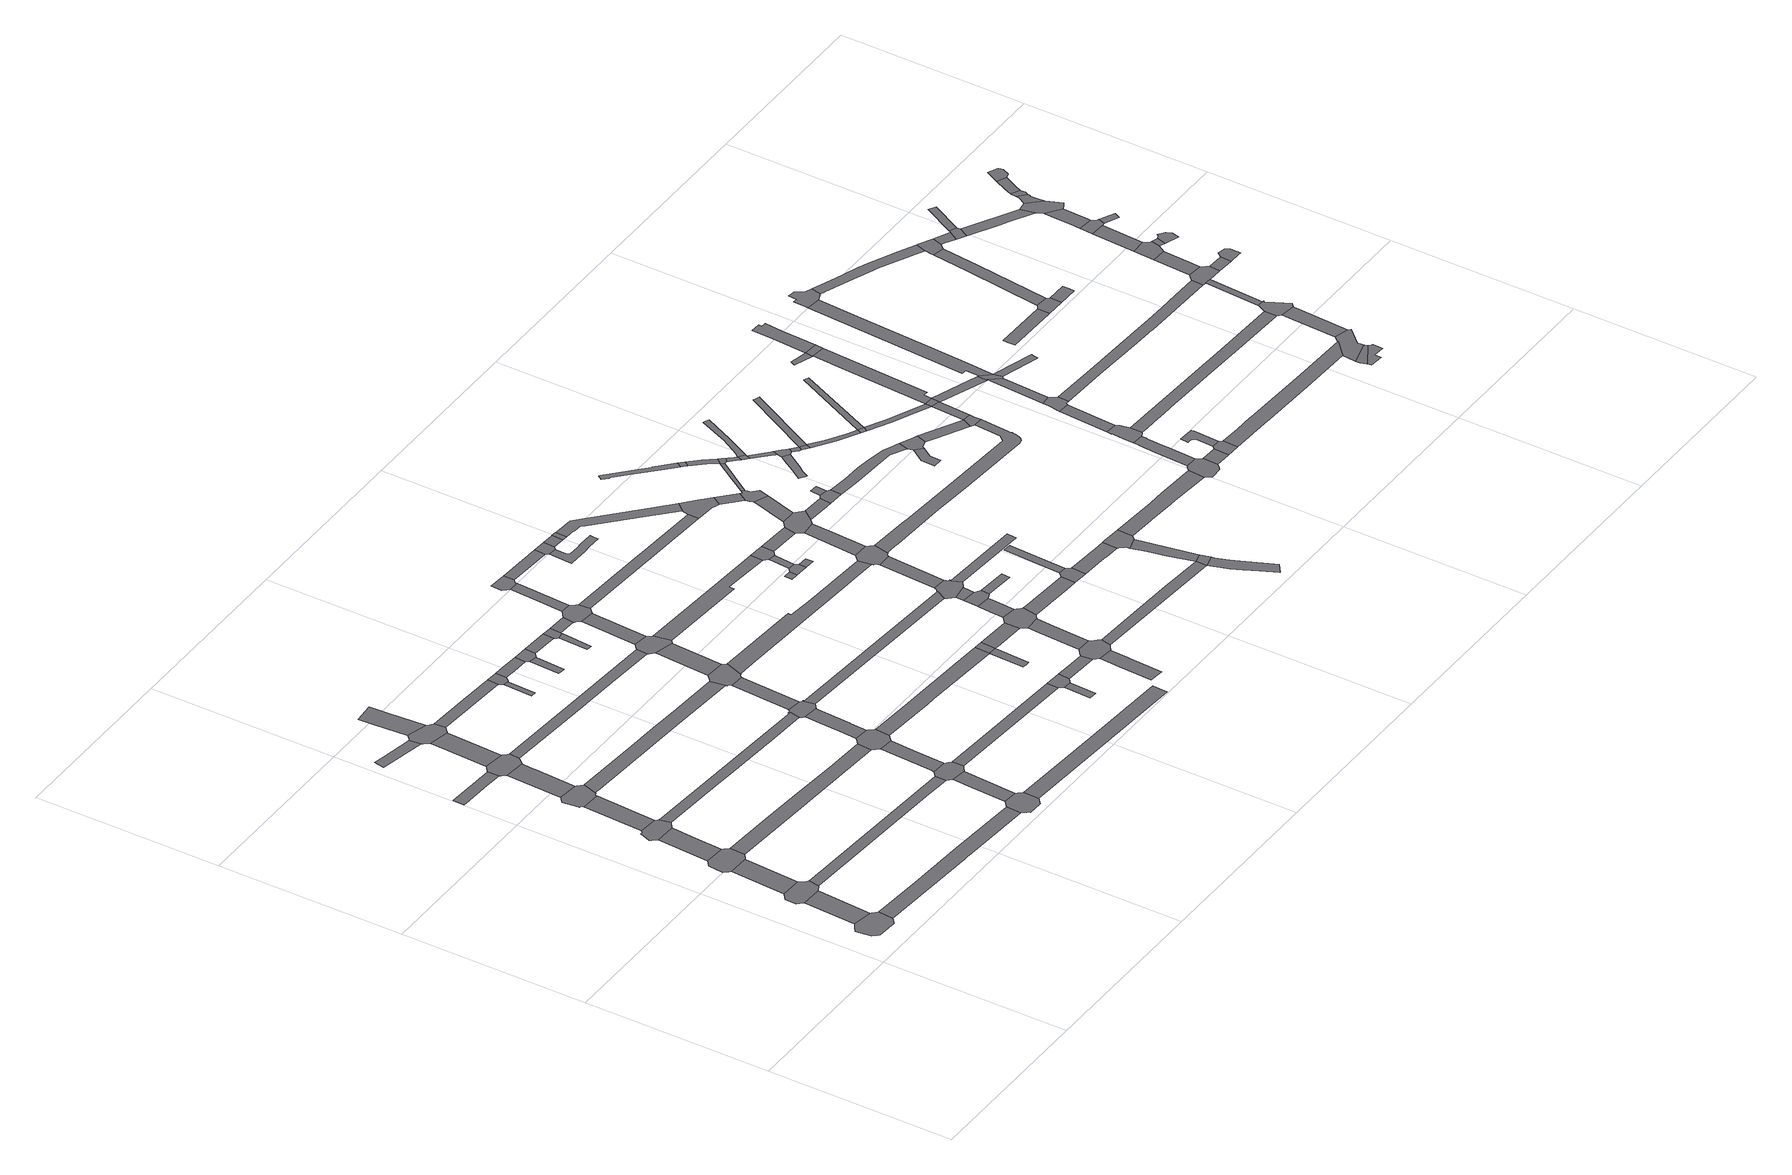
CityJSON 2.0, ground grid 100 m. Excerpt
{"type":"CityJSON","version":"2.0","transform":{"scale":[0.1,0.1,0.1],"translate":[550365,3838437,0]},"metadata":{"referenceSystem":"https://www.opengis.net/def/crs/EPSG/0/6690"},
"CityObjects":{
"road1":{"type":"Road","geometry":[{"type":"MultiSurface","lod":"1","boundaries":[[[0,1,2,3,4,5,6,7,8,9,10,11,12,13,14,15]]]}]},
"road2":{"type":"Road","attributes":{"RoadStructureAttribute.sectionType":"1"},"geometry":[{"type":"MultiSurface","lod":"1","boundaries":[[[16,17,18,0,15,19,20]]]}]},
"road3":{"type":"Road","geometry":[{"type":"MultiSurface","lod":"1","boundaries":[[[21,22,23,24,25,16,20,26,27,28,29,30,31,32]]]}]},
"road4":{"type":"Road","attributes":{"RoadStructureAttribute.sectionType":"1"},"geometry":[{"type":"MultiSurface","lod":"1","boundaries":[[[33,21,32,34]]]}]},
"road5":{"type":"Road","geometry":[{"type":"MultiSurface","lod":"1","boundaries":[[[35,36,37,38,39,40,41,42,33,34,43,44,45,46,47,48,49]]]}]},
"road6":{"type":"Road","attributes":{"RoadStructureAttribute.sectionType":"1"},"geometry":[{"type":"MultiSurface","lod":"1","boundaries":[[[50,35,49,51,52]]]}]},
"road7":{"type":"Road","geometry":[{"type":"MultiSurface","lod":"1","boundaries":[[[53,54,55,56,57,58,59,60,61,62,50,52,63,64,65,66,67,68,69,70,71,72]]]}]},
"road8":{"type":"Road","attributes":{"RoadStructureAttribute.sectionType":"7"},"geometry":[{"type":"MultiSurface","lod":"1","boundaries":[[[73,74,53,72,75]]]}]},
"road9":{"type":"Road","attributes":{"RoadStructureAttribute.sectionType":"1"},"geometry":[{"type":"MultiSurface","lod":"1","boundaries":[[[76,77,78,79,80,81]]]}]},
"road10":{"type":"Road","attributes":{"RoadStructureAttribute.sectionType":"1"},"geometry":[{"type":"MultiSurface","lod":"1","boundaries":[[[82,83,12,11,84,85,86,87,88]]]}]},
"road11":{"type":"Road","geometry":[{"type":"MultiSurface","lod":"1","boundaries":[[[89,90,91,92,93,94,95,96,97,73,75,98,99,100,101,102,103,104,105]]]}]},
"road12":{"type":"Road","attributes":{"RoadStructureAttribute.sectionType":"1"},"geometry":[{"type":"MultiSurface","lod":"1","boundaries":[[[106,89,105,107,108,109]]]}]},
"road13":{"type":"Road","attributes":{"RoadStructureAttribute.sectionType":"1"},"geometry":[{"type":"MultiSurface","lod":"1","boundaries":[[[110,111,112,113,114]]]}]},
"road14":{"type":"Road","attributes":{"RoadStructureAttribute.sectionType":"1"},"geometry":[{"type":"MultiSurface","lod":"1","boundaries":[[[28,27,115,116,117,118]]]}]},
"road15":{"type":"Road","geometry":[{"type":"MultiSurface","lod":"1","boundaries":[[[119,120,121,81,80,122,123,106,109,124,125,126,127,128,129,130]]]}]},
"road16":{"type":"Road","attributes":{"RoadStructureAttribute.sectionType":"1"},"geometry":[{"type":"MultiSurface","lod":"1","boundaries":[[[131,132,119,130,133]]]}]},
"road17":{"type":"Road","attributes":{"RoadStructureAttribute.sectionType":"1"},"geometry":[{"type":"MultiSurface","lod":"1","boundaries":[[[134,135,136,137,46,45,138,139,140,141]]]}]},
"road18":{"type":"Road","geometry":[{"type":"MultiSurface","lod":"1","boundaries":[[[142,143,144,114,113,145,146,131,133,147,148,149,150,151,152,153]]]}]},
"road19":{"type":"Road","attributes":{"RoadStructureAttribute.sectionType":"1"},"geometry":[{"type":"MultiSurface","lod":"1","boundaries":[[[154,155,156,157,142,153]]]}]},
"road20":{"type":"Road","attributes":{"RoadStructureAttribute.sectionType":"1"},"geometry":[{"type":"MultiSurface","lod":"1","boundaries":[[[66,65,158,159,160,161,162,163]]]}]},
"road21":{"type":"Road","geometry":[{"type":"MultiSurface","lod":"1","boundaries":[[[164,165,88,87,166,167,168,169,170,171,172,173,174,175]]]}]},
"road22":{"type":"Road","attributes":{"RoadStructureAttribute.sectionType":"1"},"geometry":[{"type":"MultiSurface","lod":"1","boundaries":[[[176,177,178,179,180,103,102,181,182,183,184,185]]]}]},
"road23":{"type":"Road","attributes":{"RoadStructureAttribute.sectionType":"1"},"geometry":[{"type":"MultiSurface","lod":"1","boundaries":[[[186,150,149,187,188]]]}]},
"road24":{"type":"Road","attributes":{"RoadStructureAttribute.sectionType":"1"},"geometry":[{"type":"MultiSurface","lod":"1","boundaries":[[[189,190,164,175,191]]]}]},
"road25":{"type":"Road","geometry":[{"type":"MultiSurface","lod":"1","boundaries":[[[192,193,118,117,194,189,191,195,196,197,198,199]]]}]},
"road26":{"type":"Road","attributes":{"RoadStructureAttribute.sectionType":"1"},"geometry":[{"type":"MultiSurface","lod":"1","boundaries":[[[200,127,126,201,202,203,204,205,206]]]}]},
"road27":{"type":"Road","attributes":{"RoadStructureAttribute.sectionType":"1"},"geometry":[{"type":"MultiSurface","lod":"1","boundaries":[[[207,208,209,192,199,210,211,212]]]}]},
"road28":{"type":"Road","geometry":[{"type":"MultiSurface","lod":"1","boundaries":[[[213,214,215,216]]]}]},
"road29":{"type":"Road","geometry":[{"type":"MultiSurface","lod":"1","boundaries":[[[188,187,213,216,217,218,219]]]}]},
"road30":{"type":"Road","geometry":[{"type":"MultiSurface","lod":"1","boundaries":[[[220,221,222,141,140,223,207,212,224,225,226,227,228]]]}]},
"road31":{"type":"Road","attributes":{"RoadStructureAttribute.sectionType":"1"},"geometry":[{"type":"MultiSurface","lod":"1","boundaries":[[[229,230,231,232,233,220,228,234,235,236,237,238]]]}]},
"road32":{"type":"Road","attributes":{"RoadStructureAttribute.sectionType":"1"},"geometry":[{"type":"MultiSurface","lod":"1","boundaries":[[[239,219,218,240,241,242]]]}]},
"road33":{"type":"Road","geometry":[{"type":"MultiSurface","lod":"1","boundaries":[[[243,244,245,246,247,248,249,163,162,250,229,238,251,252,253,254,255,256,257,258]]]}]},
"road34":{"type":"Road","geometry":[{"type":"MultiSurface","lod":"1","boundaries":[[[259,260,261,262,263,264]]]}]},
"road35":{"type":"Road","geometry":[{"type":"MultiSurface","lod":"1","boundaries":[[[242,241,259,264,265,266]]]}]},
"road36":{"type":"Road","attributes":{"RoadStructureAttribute.sectionType":"7"},"geometry":[{"type":"MultiSurface","lod":"1","boundaries":[[[267,268,269,243,258,270,271,272,273]]]}]},
"road37":{"type":"Road","attributes":{"RoadStructureAttribute.sectionType":"1"},"geometry":[{"type":"MultiSurface","lod":"1","boundaries":[[[274,275,276,173,172,277,278,279]]]}]},
"road38":{"type":"Road","attributes":{"RoadStructureAttribute.sectionType":"1"},"geometry":[{"type":"MultiSurface","lod":"1","boundaries":[[[280,197,196,281,282]]]}]},
"road39":{"type":"Road","geometry":[{"type":"MultiSurface","lod":"1","boundaries":[[[283,284,285,185,184,286,287,288,289,290,267,273,291,292,293,294,295,296,297,298]]]}]},
"road40":{"type":"Road","attributes":{"RoadStructureAttribute.sectionType":"1"},"geometry":[{"type":"MultiSurface","lod":"1","boundaries":[[[266,265,299,300]]]}]},
"road41":{"type":"Road","geometry":[{"type":"MultiSurface","lod":"1","boundaries":[[[301,302,303,304,305]]]}]},
"road42":{"type":"Road","attributes":{"RoadStructureAttribute.sectionType":"1"},"geometry":[{"type":"MultiSurface","lod":"1","boundaries":[[[306,307,308,283,298,309]]]}]},
"road43":{"type":"Road","geometry":[{"type":"MultiSurface","lod":"1","boundaries":[[[310,300,299,311,312,305,304,313,314]]]}]},
"road44":{"type":"Road","attributes":{"RoadStructureAttribute.sectionType":"1"},"geometry":[{"type":"MultiSurface","lod":"1","boundaries":[[[315,316,226,225,317,318,319,320,321]]]}]},
"road45":{"type":"Road","geometry":[{"type":"MultiSurface","lod":"1","boundaries":[[[322,323,206,205,324,306,309,325,326,327,328]]]}]},
"road46":{"type":"Road","attributes":{"RoadStructureAttribute.sectionType":"1"},"geometry":[{"type":"MultiSurface","lod":"1","boundaries":[[[314,313,329,330]]]}]},
"road47":{"type":"Road","attributes":{"RoadStructureAttribute.sectionType":"1"},"geometry":[{"type":"MultiSurface","lod":"1","boundaries":[[[331,322,328,332]]]}]},
"road48":{"type":"Road","geometry":[{"type":"MultiSurface","lod":"1","boundaries":[[[333,334,335,330,329,336,337,331,332,338,339,340,341,342,343]]]}]},
"road49":{"type":"Road","geometry":[{"type":"MultiSurface","lod":"1","boundaries":[[[344,345,346,347]]]}]},
"road50":{"type":"Road","attributes":{"RoadStructureAttribute.sectionType":"1"},"geometry":[{"type":"MultiSurface","lod":"1","boundaries":[[[348,349,350,333,343,351,352]]]}]},
"road51":{"type":"Road","geometry":[{"type":"MultiSurface","lod":"1","boundaries":[[[282,281,344,347,353,354]]]}]},
"road52":{"type":"Road","attributes":{"RoadStructureAttribute.sectionType":"1"},"geometry":[{"type":"MultiSurface","lod":"1","boundaries":[[[253,252,355,356]]]}]},
"road53":{"type":"Road","geometry":[{"type":"MultiSurface","lod":"1","boundaries":[[[357,358,359,360,348,352,361,362,363]]]}]},
"road54":{"type":"Road","geometry":[{"type":"MultiSurface","lod":"1","boundaries":[[[320,364,365,366,367]]]}]},
"road55":{"type":"Road","attributes":{"RoadStructureAttribute.sectionType":"1"},"geometry":[{"type":"MultiSurface","lod":"1","boundaries":[[[368,354,353,369,370]]]}]},
"road56":{"type":"Road","geometry":[{"type":"MultiSurface","lod":"1","boundaries":[[[321,320,367,371]]]}]},
"road57":{"type":"Road","attributes":{"RoadStructureAttribute.sectionType":"1"},"geometry":[{"type":"MultiSurface","lod":"1","boundaries":[[[372,373,374,297,296,375,376,377,378,379,380]]]}]},
"road58":{"type":"Road","attributes":{"RoadStructureAttribute.sectionType":"1"},"geometry":[{"type":"MultiSurface","lod":"1","boundaries":[[[381,326,325,382,383,384,385,386]]]}]},
"road59":{"type":"Road","attributes":{"RoadStructureAttribute.sectionType":"1"},"geometry":[{"type":"MultiSurface","lod":"1","boundaries":[[[387,388,389,390,391,392,393]]]}]},
"road60":{"type":"Road","attributes":{"RoadStructureAttribute.sectionType":"1"},"geometry":[{"type":"MultiSurface","lod":"1","boundaries":[[[363,362,394,395]]]}]},
"road61":{"type":"Road","attributes":{"RoadStructureAttribute.sectionType":"1"},"geometry":[{"type":"MultiSurface","lod":"1","boundaries":[[[371,367,396,397,398,399]]]}]},
"road62":{"type":"Road","geometry":[{"type":"MultiSurface","lod":"1","boundaries":[[[400,401,402,370,369,403,404,405,387,393,406,407,408,409,410,411]]]}]},
"road63":{"type":"Road","attributes":{"RoadStructureAttribute.sectionType":"1"},"geometry":[{"type":"MultiSurface","lod":"1","boundaries":[[[412,413,414,415,416,417,418,400,411]]]}]},
"road64":{"type":"Road","geometry":[{"type":"MultiSurface","lod":"1","boundaries":[[[395,394,419,420,421,422]]]}]},
"road65":{"type":"Road","attributes":{"RoadStructureAttribute.sectionType":"1"},"geometry":[{"type":"MultiSurface","lod":"1","boundaries":[[[423,424,341,340,425,426,427]]]}]},
"road66":{"type":"Road","attributes":{"RoadStructureAttribute.sectionType":"1"},"geometry":[{"type":"MultiSurface","lod":"1","boundaries":[[[419,428,429,430,431,432,433,434,435,436,437,438,439,420]]]}]},
"road67":{"type":"Road","geometry":[{"type":"MultiSurface","lod":"1","boundaries":[[[440,441,399,398,442,417,416,443,444,445,446,447,448]]]}]},
"road68":{"type":"Road","attributes":{"RoadStructureAttribute.sectionType":"1"},"geometry":[{"type":"MultiSurface","lod":"1","boundaries":[[[449,422,421,450,451]]]}]},
"road69":{"type":"Road","geometry":[{"type":"MultiSurface","lod":"1","boundaries":[[[452,453,454,455]]]}]},
"road70":{"type":"Road","attributes":{"RoadStructureAttribute.sectionType":"1"},"geometry":[{"type":"MultiSurface","lod":"1","boundaries":[[[456,457,458,459,440,448,460,461,462,463]]]}]},
"road71":{"type":"Road","geometry":[{"type":"MultiSurface","lod":"1","boundaries":[[[464,451,450,465,466]]]}]},
"road72":{"type":"Road","geometry":[{"type":"MultiSurface","lod":"1","boundaries":[[[467,455,454,468,469,470]]]}]},
"road73":{"type":"Road","geometry":[{"type":"MultiSurface","lod":"1","boundaries":[[[471,456,463,472,473,474]]]}]},
"road74":{"type":"Road","attributes":{"RoadStructureAttribute.sectionType":"1"},"geometry":[{"type":"MultiSurface","lod":"1","boundaries":[[[475,476,471,474]]]}]},
"road75":{"type":"Road","geometry":[{"type":"MultiSurface","lod":"1","boundaries":[[[477,467,470,478]]]}]},
"road76":{"type":"Road","geometry":[{"type":"MultiSurface","lod":"1","boundaries":[[[479,480,481,482,483,484,485,356,355,486,476,475,487,488,489,490,491,492,493,494,495]]]}]},
"road77":{"type":"Road","geometry":[{"type":"MultiSurface","lod":"1","boundaries":[[[496,497,469,468]]]}]},
"road78":{"type":"Road","geometry":[{"type":"MultiSurface","lod":"1","boundaries":[[[386,385,477,478,498,499]]]}]},
"road79":{"type":"Road","attributes":{"RoadStructureAttribute.sectionType":"1"},"geometry":[{"type":"MultiSurface","lod":"1","boundaries":[[[500,501,445,444,502,503,504,505]]]}]},
"road80":{"type":"Road","attributes":{"RoadStructureAttribute.sectionType":"7"},"geometry":[{"type":"MultiSurface","lod":"1","boundaries":[[[506,507,508,479,495]]]}]},
"road81":{"type":"Road","geometry":[{"type":"MultiSurface","lod":"1","boundaries":[[[509,510,473,472]]]}]},
"road82":{"type":"Road","attributes":{"RoadStructureAttribute.sectionType":"1"},"geometry":[{"type":"MultiSurface","lod":"1","boundaries":[[[511,512,513,514,466,465,515,516,517,518,519,520,521]]]}]},
"road83":{"type":"Road","attributes":{"RoadStructureAttribute.sectionType":"1"},"geometry":[{"type":"MultiSurface","lod":"1","boundaries":[[[522,523,408,407,524,525]]]}]},
"road84":{"type":"Road","geometry":[{"type":"MultiSurface","lod":"1","boundaries":[[[526,380,379,527,528,529,530,531,532,533,507,506,534,535,536,537,538,539,540]]]}]},
"road85":{"type":"Road","attributes":{"RoadStructureAttribute.sectionType":"1"},"geometry":[{"type":"MultiSurface","lod":"1","boundaries":[[[499,498,541,542]]]}]},
"road86":{"type":"Road","attributes":{"RoadStructureAttribute.sectionType":"1"},"geometry":[{"type":"MultiSurface","lod":"1","boundaries":[[[543,544,545,526,540]]]}]},
"road87":{"type":"Road","geometry":[{"type":"MultiSurface","lod":"1","boundaries":[[[546,505,504,547,548,549]]]}]},
"road88":{"type":"Road","attributes":{"RoadStructureAttribute.sectionType":"1"},"geometry":[{"type":"MultiSurface","lod":"1","boundaries":[[[550,551,552,488,487]]]}]},
"road89":{"type":"Road","geometry":[{"type":"MultiSurface","lod":"1","boundaries":[[[553,554,542,541,545,544,555,556,557,558]]]}]},
"road90":{"type":"Road","geometry":[{"type":"MultiSurface","lod":"1","boundaries":[[[559,521,520,427,426,560,561,562,563,564]]]}]},
"road91":{"type":"Road","attributes":{"RoadStructureAttribute.sectionType":"1"},"geometry":[{"type":"MultiSurface","lod":"1","boundaries":[[[565,566,546,549]]]}]},
"road92":{"type":"Road","attributes":{"RoadStructureAttribute.sectionType":"1"},"geometry":[{"type":"MultiSurface","lod":"1","boundaries":[[[567,553,558,568]]]}]},
"road93":{"type":"Road","attributes":{"RoadStructureAttribute.sectionType":"1"},"geometry":[{"type":"MultiSurface","lod":"1","boundaries":[[[564,563,569,570]]]}]},
"road94":{"type":"Road","attributes":{"RoadStructureAttribute.sectionType":"1"},"geometry":[{"type":"MultiSurface","lod":"1","boundaries":[[[571,548,547,572,573,574,575,576,577,578]]]}]},
"road95":{"type":"Road","attributes":{"RoadStructureAttribute.sectionType":"1"},"geometry":[{"type":"MultiSurface","lod":"1","boundaries":[[[556,555,579,580,581]]]}]},
"road96":{"type":"Road","geometry":[{"type":"MultiSurface","lod":"1","boundaries":[[[582,583,584,570,569,585,586,567,568,587,588,589,590,591,592]]]}]},
"road97":{"type":"Road","attributes":{"RoadStructureAttribute.sectionType":"1"},"geometry":[{"type":"MultiSurface","lod":"1","boundaries":[[[593,594,595,596,597,598,599,600,601,602,603,604]]]}]},
"road98":{"type":"Road","geometry":[{"type":"MultiSurface","lod":"1","boundaries":[[[605,525,524,606]]]}]},
"road99":{"type":"Road","attributes":{"RoadStructureAttribute.sectionType":"1"},"geometry":[{"type":"MultiSurface","lod":"1","boundaries":[[[607,608,609,610,606,524,611,612,613,614,615,616,617]]]}]},
"road100":{"type":"Road","attributes":{"RoadStructureAttribute.sectionType":"1"},"geometry":[{"type":"MultiSurface","lod":"1","boundaries":[[[618,619,620,621,622,623,525,605]]]}]},
"road101":{"type":"Road","attributes":{"RoadStructureAttribute.sectionType":"1"},"geometry":[{"type":"MultiSurface","lod":"1","boundaries":[[[624,581,580,625,626,627]]]}]},
"road102":{"type":"Road","attributes":{"RoadStructureAttribute.sectionType":"1"},"geometry":[{"type":"MultiSurface","lod":"1","boundaries":[[[628,629,582,592,630]]]}]},
"road103":{"type":"Road","geometry":[{"type":"MultiSurface","lod":"1","boundaries":[[[631,632,633,624,627]]]}]},
"road104":{"type":"Road","geometry":[{"type":"MultiSurface","lod":"1","boundaries":[[[634,578,577,635,636,637,621,620,638,639,640]]]}]},
"road105":{"type":"Road","geometry":[{"type":"MultiSurface","lod":"1","boundaries":[[[604,603,641,642,643]]]}]},
"road106":{"type":"Road","attributes":{"RoadStructureAttribute.sectionType":"1"},"geometry":[{"type":"MultiSurface","lod":"1","boundaries":[[[644,643,642,645,646,647]]]}]},
"road107":{"type":"Road","geometry":[{"type":"MultiSurface","lod":"1","boundaries":[[[648,647,646,649,628,630,650,651,652]]]}]},
"road108":{"type":"Road","attributes":{"RoadStructureAttribute.sectionType":"1"},"geometry":[{"type":"MultiSurface","lod":"1","boundaries":[[[653,654,652,651,655,656,657,658]]]}]},
"road109":{"type":"Road","geometry":[{"type":"MultiSurface","lod":"1","boundaries":[[[659,660,661,662,663,664,665,666,667,668,669,670,671,672,673]]]}]},
"road110":{"type":"Road","geometry":[{"type":"MultiSurface","lod":"1","boundaries":[[[658,657,674,675,676]]]}]},
"road111":{"type":"Road","attributes":{"RoadStructureAttribute.sectionType":"1"},"geometry":[{"type":"MultiSurface","lod":"1","boundaries":[[[677,678,679,680,681,682,539,538,683,684,685,686,687,688,689,690,691,692,693,694,695,696,697,698,699,700,701,702,703,704]]]}]},
"road112":{"type":"Road","attributes":{"RoadStructureAttribute.sectionType":"1"},"geometry":[{"type":"MultiSurface","lod":"1","boundaries":[[[705,706,675,674,707,708,709,710]]]}]},
"road113":{"type":"Road","attributes":{"RoadStructureAttribute.sectionType":"1"},"geometry":[{"type":"MultiSurface","lod":"1","boundaries":[[[711,712,713,714,715,626,625,716,717,718,719]]]}]},
"road114":{"type":"Road","geometry":[{"type":"MultiSurface","lod":"1","boundaries":[[[720,721,710,709,659,673,722,723,724]]]}]},
"road115":{"type":"Road","attributes":{"RoadStructureAttribute.sectionType":"1"},"geometry":[{"type":"MultiSurface","lod":"1","boundaries":[[[725,726,727,728,729,730,731,732,733,734,658,676]]]}]},
"road116":{"type":"Road","attributes":{"RoadStructureAttribute.sectionType":"1"},"geometry":[{"type":"MultiSurface","lod":"1","boundaries":[[[724,723,735,736,737]]]}]},
"road117":{"type":"Road","geometry":[{"type":"MultiSurface","lod":"1","boundaries":[[[737,736,738,739]]]}]},
"road118":{"type":"Road","geometry":[{"type":"MultiSurface","lod":"1","boundaries":[[[740,741,742,640,639,743,744,745,746,747,748,749,750]]]}]},
"road119":{"type":"Road","geometry":[{"type":"MultiSurface","lod":"1","boundaries":[[[751,752,753,754,755,756]]]}]},
"road120":{"type":"Road","attributes":{"RoadStructureAttribute.sectionType":"1"},"geometry":[{"type":"MultiSurface","lod":"1","boundaries":[[[757,758,759,739,738,760,761,762,763]]]}]},
"road121":{"type":"Road","attributes":{"RoadStructureAttribute.sectionType":"1"},"geometry":[{"type":"MultiSurface","lod":"1","boundaries":[[[764,765,766,767,737,739]]]}]},
"road122":{"type":"Road","geometry":[{"type":"MultiSurface","lod":"1","boundaries":[[[768,719,718,751,756,769,770,771]]]}]},
"road123":{"type":"Road","geometry":[{"type":"MultiSurface","lod":"1","boundaries":[[[763,762,772,773]]]}]},
"road124":{"type":"Road","attributes":{"RoadStructureAttribute.sectionType":"1"},"geometry":[{"type":"MultiSurface","lod":"1","boundaries":[[[771,770,774,775,776]]]}]},
"road125":{"type":"Road","attributes":{"RoadStructureAttribute.sectionType":"1"},"geometry":[{"type":"MultiSurface","lod":"1","boundaries":[[[777,773,772,778,779,780,781,782]]]}]},
"road126":{"type":"Road","geometry":[{"type":"MultiSurface","lod":"1","boundaries":[[[783,784,785,786,750,749,787,788,789,790,791,792,793,794,795,796,797]]]}]},
"road127":{"type":"Road","attributes":{"RoadStructureAttribute.sectionType":"1"},"geometry":[{"type":"MultiSurface","lod":"1","boundaries":[[[798,799,800,763,773]]]}]},
"road128":{"type":"Road","geometry":[{"type":"MultiSurface","lod":"1","boundaries":[[[776,775,677,704,801,802]]]}]},
"road129":{"type":"Road","attributes":{"RoadStructureAttribute.sectionType":"1"},"geometry":[{"type":"MultiSurface","lod":"1","boundaries":[[[803,804,805,806,783,797,807,808,809,810,811]]]}]},
"road130":{"type":"Road","attributes":{"RoadStructureAttribute.sectionType":"1"},"geometry":[{"type":"MultiSurface","lod":"1","boundaries":[[[794,793,812,813]]]}]},
"road131":{"type":"Road","attributes":{"RoadStructureAttribute.sectionType":"1"},"geometry":[{"type":"MultiSurface","lod":"1","boundaries":[[[781,776,802,814,815]]]}]},
"road132":{"type":"Road","geometry":[{"type":"MultiSurface","lod":"1","boundaries":[[[782,781,815,816]]]}]},
"road133":{"type":"Road","geometry":[{"type":"MultiSurface","lod":"1","boundaries":[[[817,818,819,820,821,822,823,803,811,824,825,826,827,828,829,830,831,832]]]}]},
"road134":{"type":"Road","geometry":[{"type":"MultiSurface","lod":"1","boundaries":[[[833,813,812,834,835,836,837]]]}]},
"road135":{"type":"Road","geometry":[{"type":"MultiSurface","lod":"1","boundaries":[[[838,839,840,841,842,843,844,845,846,847,848,833,837]]]}]},
"road136":{"type":"Road","attributes":{"RoadStructureAttribute.sectionType":"7"},"geometry":[{"type":"MultiSurface","lod":"1","boundaries":[[[849,817,832,850,851]]]}]},
"road137":{"type":"Road","attributes":{"RoadStructureAttribute.sectionType":"1"},"geometry":[{"type":"MultiSurface","lod":"1","boundaries":[[[852,853,854,782,816,855,856,857]]]}]},
"road138":{"type":"Road","attributes":{"RoadStructureAttribute.sectionType":"7"},"geometry":[{"type":"MultiSurface","lod":"1","boundaries":[[[858,816,815,859,860,861]]]}]},
"road139":{"type":"Road","geometry":[{"type":"MultiSurface","lod":"1","boundaries":[[[862,863,864,865,866,867,868,849,851,869,870,871,872,873]]]}]},
"road140":{"type":"Road","geometry":[{"type":"MultiSurface","lod":"1","boundaries":[[[874,875,876,877,878,879,880]]]}]},
"road141":{"type":"Road","attributes":{"RoadStructureAttribute.sectionType":"1"},"geometry":[{"type":"MultiSurface","lod":"1","boundaries":[[[881,882,864,863,883]]]}]},
"road142":{"type":"Road","geometry":[{"type":"MultiSurface","lod":"1","boundaries":[[[880,879,852,857,884]]]}]},
"road143":{"type":"Road","geometry":[{"type":"MultiSurface","lod":"1","boundaries":[[[861,860,881,883,885,886,887,888]]]}]},
"road144":{"type":"Road","attributes":{"RoadStructureAttribute.sectionType":"1"},"geometry":[{"type":"MultiSurface","lod":"1","boundaries":[[[889,890,880,884,891,892,893,894]]]}]},
"road145":{"type":"Road","geometry":[{"type":"MultiSurface","lod":"1","boundaries":[[[895,896,897,898,899,900,887,886]]]}]},
"road146":{"type":"Road","attributes":{"RoadStructureAttribute.sectionType":"1"},"geometry":[{"type":"MultiSurface","lod":"1","boundaries":[[[901,902,903,904,888,887,905,906,907,908,909]]]}]},
"road147":{"type":"Road","attributes":{"RoadStructureAttribute.sectionType":"1"},"geometry":[{"type":"MultiSurface","lod":"1","boundaries":[[[910,911,912,913,914,836,835,915,916,917,918,919,920]]]}]},
"road148":{"type":"Road","attributes":{"RoadStructureAttribute.sectionType":"1"},"geometry":[{"type":"MultiSurface","lod":"1","boundaries":[[[921,922,923,827,826,924,925,926,927,928,929,930,931,932,933,934]]]}]},
"road149":{"type":"Road","geometry":[{"type":"MultiSurface","lod":"1","boundaries":[[[935,936,937,938,901,909,939,940,941,942,943,944]]]}]},
"road150":{"type":"Road","attributes":{"RoadStructureAttribute.sectionType":"1"},"geometry":[{"type":"MultiSurface","lod":"1","boundaries":[[[945,946,947,948,949]]]}]},
"road151":{"type":"Road","attributes":{"RoadStructureAttribute.sectionType":"1"},"geometry":[{"type":"MultiSurface","lod":"1","boundaries":[[[950,951,952,953,954,955,873,872,956,957,958,959,960,961]]]}]},
"road152":{"type":"Road","geometry":[{"type":"MultiSurface","lod":"1","boundaries":[[[962,963,964,949,948,965,966,967]]]}]},
"road153":{"type":"Road","geometry":[{"type":"MultiSurface","lod":"1","boundaries":[[[968,969,970,971,972,973]]]}]},
"road154":{"type":"Road","attributes":{"RoadStructureAttribute.sectionType":"1"},"geometry":[{"type":"MultiSurface","lod":"1","boundaries":[[[974,973,972,975,976,977,978,979,980]]]}]},
"road155":{"type":"Road","attributes":{"RoadStructureAttribute.sectionType":"1"},"geometry":[{"type":"MultiSurface","lod":"1","boundaries":[[[981,982,983,984,985,986,942,941,987,988,989,990,991,992,993,994,995]]]}]},
"road156":{"type":"Road","geometry":[{"type":"MultiSurface","lod":"1","boundaries":[[[996,997,920,919,969,968,998,999,1000]]]}]},
"road157":{"type":"Road","geometry":[{"type":"MultiSurface","lod":"1","boundaries":[[[1001,1002,1003,966,965]]]}]},
"road158":{"type":"Road","attributes":{"RoadStructureAttribute.sectionType":"1"},"geometry":[{"type":"MultiSurface","lod":"1","boundaries":[[[1004,1005,962,967,1006,1007]]]}]},
"road159":{"type":"Road","attributes":{"RoadStructureAttribute.sectionType":"1"},"geometry":[{"type":"MultiSurface","lod":"1","boundaries":[[[1008,1009,996,1000,1010,1011]]]}]},
"road160":{"type":"Road","geometry":[{"type":"MultiSurface","lod":"1","boundaries":[[[1012,1013,934,933,1008,1011,1014,1015,1016,1017,1018,1019]]]}]},
"road161":{"type":"Road","geometry":[{"type":"MultiSurface","lod":"1","boundaries":[[[1020,995,994,1021,1022,1004,1007,1023,1024]]]}]},
"road162":{"type":"Road","attributes":{"RoadStructureAttribute.sectionType":"7"},"geometry":[{"type":"MultiSurface","lod":"1","boundaries":[[[1025,1012,1019,1026]]]}]},
"road163":{"type":"Road","attributes":{"RoadStructureAttribute.sectionType":"1"},"geometry":[{"type":"MultiSurface","lod":"1","boundaries":[[[1024,1023,1027,1028,1029]]]}]},
"road164":{"type":"Road","geometry":[{"type":"MultiSurface","lod":"1","boundaries":[[[1030,1031,961,960,1032,1025,1026,1033,1034,1035,1036]]]}]},
"road165":{"type":"Road","geometry":[{"type":"MultiSurface","lod":"1","boundaries":[[[1037,1038,1029,1028,1039,1040,1041]]]}]},
"road166":{"type":"Road","attributes":{"RoadStructureAttribute.sectionType":"1"},"geometry":[{"type":"MultiSurface","lod":"1","boundaries":[[[1042,1030,1036,1043,1044,1045]]]}]},
"road167":{"type":"Road","geometry":[{"type":"MultiSurface","lod":"1","boundaries":[[[1046,1047,1037,1041]]]}]},
"road168":{"type":"Road","attributes":{"RoadStructureAttribute.sectionType":"1"},"geometry":[{"type":"MultiSurface","lod":"1","boundaries":[[[1034,1033,1048,1049]]]}]},
"road169":{"type":"Road","geometry":[{"type":"MultiSurface","lod":"1","boundaries":[[[1050,1051,1052,1042,1045,1053,1054]]]}]},
"road170":{"type":"Road","attributes":{"RoadStructureAttribute.sectionType":"1"},"geometry":[{"type":"MultiSurface","lod":"1","boundaries":[[[1055,1040,1039,1056,1057,1058,1059]]]}]},
"road171":{"type":"Road","attributes":{"RoadStructureAttribute.sectionType":"1"},"geometry":[{"type":"MultiSurface","lod":"1","boundaries":[[[1060,1052,1051,1061]]]}]},
"road172":{"type":"Road","geometry":[{"type":"MultiSurface","lod":"1","boundaries":[[[1062,1049,1048,1063,1064,1065,1066]]]}]},
"road173":{"type":"Road","attributes":{"RoadStructureAttribute.sectionType":"1"},"geometry":[{"type":"MultiSurface","lod":"1","boundaries":[[[1054,1053,1067,1068]]]}]},
"road174":{"type":"Road","geometry":[{"type":"MultiSurface","lod":"1","boundaries":[[[1069,1070,1060,1061,1071,1072,1073,1074,1075]]]}]},
"road175":{"type":"Road","geometry":[{"type":"MultiSurface","lod":"1","boundaries":[[[1076,1077,1068,1067,1078,1079,1080]]]}]},
"road176":{"type":"Road","attributes":{"RoadStructureAttribute.sectionType":"1"},"geometry":[{"type":"MultiSurface","lod":"1","boundaries":[[[1081,1082,1083,1084,1085,1086,1069,1075,1087,1088]]]}]},
"road177":{"type":"Road","geometry":[{"type":"MultiSurface","lod":"1","boundaries":[[[1089,1090,1091,1072,1071]]]}]},
"road178":{"type":"Road","geometry":[{"type":"MultiSurface","lod":"1","boundaries":[[[1092,1093,1094,1059,1058,1095,1081,1088,1096,1097,1098,1099]]]}]},
"road179":{"type":"Road","attributes":{"RoadStructureAttribute.sectionType":"1"},"geometry":[{"type":"MultiSurface","lod":"1","boundaries":[[[1100,1101,1092,1099,1102,1103,1104,1105]]]}]},
"road180":{"type":"Road","geometry":[{"type":"MultiSurface","lod":"1","boundaries":[[[1106,1100,1105,1107,1108,1109]]]}]},
"road181":{"type":"Road","attributes":{"RoadStructureAttribute.sectionType":"1"},"geometry":[{"type":"MultiSurface","lod":"1","boundaries":[[[1110,1111,1106,1109,1112,1113]]]}]},
"road182":{"type":"Road","geometry":[{"type":"MultiSurface","lod":"1","boundaries":[[[1114,1110,1113,1115,1116,1117]]]}]}
},
"vertices":[
[183,271,0],[178,267,0],[161,255,0],[136,237,0],[147,155,0],[165,135,0],[169,131,0],[174,125,0],[283,118,0],[289,123,0],[293,127,0],[314,145,0],[320,226,0],[300,246,0],[297,249,0],[293,253,0],
[201,553,0],[192,412,0],[192,411,0],[312,543,0],[312,549,0],
[209,671,0],[204,667,0],[176,645,0],[173,584,0],[197,558,0],[317,552,0],[347,569,0],[354,626,0],[353,628,0],[347,636,0],[324,663,0],[320,668,0],
[228,969,0],[339,965,0],
[238,1107,0],[233,1103,0],[227,1099,0],[207,1082,0],[206,1082,0],[199,1001,0],[218,980,0],[224,973,0],[344,969,0],[347,971,0],[370,989,0],[374,1070,0],[356,1091,0],[352,1095,0],[348,1100,0],
[256,1387,0],[358,1254,0],[367,1383,0],
[272,1490,0],[269,1486,0],[263,1480,0],[258,1479,0],[257,1479,0],[249,1480,0],[250,1475,0],[227,1421,0],[236,1411,0],[252,1392,0],[372,1387,0],[397,1407,0],[402,1411,0],[387,1465,0],[387,1470,0],[380,1471,0],[380,1472,0],[378,1474,0],[375,1478,0],[375,1483,0],
[289,1813,0],[273,1501,0],[392,1809,0],
[9,2354,0],[6,2293,0],[27,2291,0],[192,2282,0],[284,2276,0],[282,2338,0],
[933,187,0],[612,207,0],[885,108,0],[915,106,0],[916,106,0],[1324,79,0],[1329,160,0],
[293,1945,0],[288,1940,0],[283,1936,0],[263,1918,0],[275,1835,0],[275,1831,0],[284,1829,0],[287,1826,0],[290,1820,0],[393,1816,0],[397,1822,0],[402,1824,0],[408,1824,0],[409,1829,0],[433,1905,0],[408,1930,0],[403,1934,0],
[309,2246,0],[416,2161,0],[417,2191,0],[420,2236,0],
[126,2807,0],[66,2819,0],[55,2761,0],[303,2712,0],[297,2774,0],
[349,569,0],[1198,517,0],[1355,506,0],[1355,566,0],
[315,2365,0],[310,2361,0],[284,2340,0],[290,2268,0],[306,2249,0],[429,2247,0],[441,2259,0],[448,2268,0],[455,2326,0],[439,2339,0],[430,2347,0],[425,2351,0],
[331,2679,0],[322,2500,0],[440,2656,0],
[1178,1016,0],[982,1029,0],[864,1038,0],[656,1052,0],[859,958,0],[863,957,0],[1371,925,0],[1377,1003,0],
[325,2800,0],[320,2795,0],[305,2781,0],[308,2705,0],[326,2684,0],[445,2661,0],[458,2673,0],[471,2685,0],[466,2745,0],[457,2753,0],[442,2764,0],[437,2769,0],
[424,2976,0],[419,3069,0],[310,3061,0],[315,2975,0],
[752,1387,0],[890,1376,0],[1022,1367,0],[1189,1356,0],[1407,1341,0],[1418,1396,0],
[1360,188,0],[1349,178,0],[1342,58,0],[1352,48,0],[1352,46,0],[1351,41,0],[1431,40,0],[1444,52,0],[1464,70,0],[1467,152,0],[1450,172,0],[1439,183,0],
[1351,1846,0],[1163,1859,0],[978,1871,0],[785,1883,0],[437,1905,0],[422,1828,0],[449,1826,0],[1054,1788,0],[1438,1764,0],[1425,1841,0],
[700,2730,0],[885,2659,0],[887,2718,0],
[1378,482,0],[1371,376,0],[1456,472,0],
[1382,588,0],[1367,576,0],[1365,496,0],[1480,488,0],[1493,498,0],[1490,558,0],[1478,569,0],[1462,583,0],
[981,2291,0],[655,2254,0],[947,2234,0],[1001,2230,0],[1181,2219,0],[1451,2201,0],[1454,2260,0],
[1400,892,0],[1388,683,0],[1384,610,0],[1462,590,0],[1471,739,0],[1480,886,0],
[898,2637,0],[889,2479,0],[919,2478,0],[927,2629,0],
[932,2634,0],[948,2655,0],[951,2714,0],
[1409,1031,0],[1395,1018,0],[1388,1012,0],[1400,893,0],[1490,896,0],[1510,914,0],[1517,994,0],[1494,1019,0],[1489,1025,0],
[1426,1320,0],[1426,1319,0],[1421,1239,0],[1418,1172,0],[1415,1122,0],[1494,1117,0],[1495,1121,0],[1499,1209,0],[1505,1302,0],[1507,1312,0],
[1012,2710,0],[1014,2650,0],[1100,2645,0],[1104,2704,0],
[1432,1414,0],[1432,1413,0],[1429,1409,0],[1428,1407,0],[1422,1404,0],[1411,1405,0],[1417,1401,0],[1417,1329,0],[1522,1323,0],[1537,1335,0],[1523,1390,0],[1524,1392,0],[1528,1396,0],[1520,1397,0],[1515,1399,0],[1512,1404,0],
[1114,2631,0],[1106,2466,0],[1126,2463,0],[1146,2461,0],[1146,2462,0],[1157,2621,0],
[1179,2640,0],[1183,2699,0],
[1453,1737,0],[1453,1730,0],[1434,1424,0],[1511,1405,0],[1511,1412,0],[1529,1727,0],[1530,1734,0],
[2108,111,0],[2016,117,0],[1791,131,0],[2018,36,0],[2482,6,0],[2486,88,0],
[1667,547,0],[2239,450,0],[2243,511,0],
[1459,1872,0],[1458,1871,0],[1433,1848,0],[1439,1761,0],[1439,1755,0],[1446,1754,0],[1450,1749,0],[1452,1743,0],[1532,1740,0],[1532,1741,0],[1537,1745,0],[1543,1747,0],[1548,1748,0],[1548,1754,0],[1582,1846,0],[1566,1865,0],
[1322,2630,0],[1326,2690,0],
[1334,2453,0],[1349,2452,0],[1364,2451,0],[1377,2617,0],[1340,2610,0],
[1478,2170,0],[1476,2136,0],[1471,2051,0],[1583,2145,0],
[1343,2689,0],[1332,2620,0],[1339,2612,0],[1378,2627,0],[1381,2687,0],
[2149,953,0],[1772,977,0],[1525,913,0],[1810,894,0],[1860,891,0],[2298,862,0],[2303,943,0],
[1484,2287,0],[1463,2268,0],[1458,2192,0],[1601,2161,0],[1584,2251,0],[1579,2257,0],[1564,2275,0],
[1477,2620,0],[1484,2680,0],
[1503,2591,0],[1584,2584,0],
[1523,2709,0],[1489,2682,0],[1487,2680,0],[1480,2617,0],[1485,2612,0],[1605,2604,0],[1610,2609,0],[1612,2611,0],[1606,2672,0],[1600,2680,0],[1579,2707,0],
[2258,425,0],[2252,283,0],[2295,281,0],[2301,423,0],
[1539,3002,0],[1539,2987,0],[1530,2833,0],[1596,2988,0],[1596,3001,0],
[2327,444,0],[2331,506,0],
[2547,1265,0],[2579,1322,0],
[1516,3092,0],[1512,3033,0],[1522,3022,0],[1528,3015,0],[1596,3015,0],[1610,3027,0],[1613,3086,0],
[2290,672,0],[2311,671,0],[2334,670,0],[2343,859,0],
[2435,499,0],[2511,433,0],[2505,495,0],
[2348,940,0],
[2196,1786,0],[2064,1798,0],[2064,1816,0],[1555,1753,0],[1648,1748,0],[2381,1704,0],[2460,1699,0],[2595,1691,0],[2583,1761,0],
[2072,2219,0],[2092,2128,0],[2094,2155,0],[2192,2149,0],[2350,2134,0],[2354,2201,0],
[2536,406,0],[2530,297,0],[2519,118,0],[2598,111,0],[2610,292,0],[2610,303,0],[2616,400,0],
[1857,3011,0],[1860,3070,0],
[2360,858,0],[2365,858,0],[2535,846,0],[2537,928,0],
[2543,527,0],[2522,510,0],[2515,503,0],[2522,422,0],[2524,421,0],[2537,410,0],[2636,414,0],[2651,424,0],[2663,479,0],[2652,493,0],[2642,504,0],[2624,526,0],
[2627,579,0],[2637,746,0],[2637,753,0],[2641,818,0],[2641,820,0],[2561,816,0],[2557,751,0],
[1868,2997,0],[1914,2994,0],[1927,3007,0],[1931,3066,0],
[2133,2639,0],[2048,2644,0],[2140,2578,0],[2470,2558,0],[2473,2617,0],
[1863,2885,0],[1863,2871,0],[1870,2871,0],[1976,2867,0],[2017,2869,0],[2089,2867,0],[2090,2890,0],[2090,2913,0],[2017,2917,0],[1978,2914,0],[1924,2915,0],[1910,2932,0],
[2568,957,0],[2556,946,0],[2553,826,0],[2659,834,0],[2666,839,0],[2678,917,0],[2665,930,0],[2657,940,0],[2648,948,0],
[1995,3062,0],[1995,3002,0],[1998,3062,0],
[2300,1981,0],[2299,1941,0],[2342,1940,0],[2342,1980,0],
[2578,1101,0],[2577,1082,0],[2573,1030,0],[2570,984,0],[2651,987,0],[2653,1031,0],[2656,1072,0],[2657,1094,0],
[1998,3064,0],[2023,3000,0],[2026,3060,0],
[2364,1998,0],[2414,1936,0],[2415,1976,0],[2403,1995,0],
[2583,1181,0],[2688,1109,0],[2691,1154,0],[2662,1174,0],
[2666,1237,0],[2586,1224,0],
[2374,2112,0],[2413,2109,0],
[2593,1346,0],[2591,1339,0],[2590,1335,0],[2587,1332,0],[2584,1329,0],[2579,1328,0],[2579,1324,0],[2558,1254,0],[2701,1263,0],[2679,1313,0],[2680,1317,0],[2683,1321,0],[2674,1324,0],[2671,1327,0],[2669,1329,0],[2668,1335,0],[2668,1342,0],
[2468,1932,0],[2469,1973,0],
[2437,2128,0],[2442,2196,0],
[2692,916,0],[2683,917,0],[2670,839,0],[2911,823,0],[2975,819,0],[2979,898,0],
[2687,1658,0],[2611,1656,0],[2595,1361,0],
[2848,1098,0],[2851,1143,0],
[2390,2821,0],[2201,2994,0],[2139,3053,0],[2032,3060,0],[2080,2997,0],[2083,2993,0],[2131,2991,0],[2141,2971,0],[2352,2775,0],[2481,2656,0],[2522,2700,0],
[3170,449,0],[2871,467,0],[3411,374,0],[3413,434,0],
[2614,1791,0],[2595,1689,0],[2595,1687,0],[2596,1683,0],[2604,1680,0],[2608,1674,0],[2610,1667,0],[2610,1665,0],[2691,1665,0],[2695,1670,0],[2701,1672,0],[2709,1674,0],[2707,1679,0],[2726,1757,0],[2698,1789,0],
[2609,2120,0],[2623,2184,0],
[2708,1981,0],[2715,2093,0],[2635,2084,0],
[3000,919,0],[3059,814,0],[3062,892,0],[3045,917,0],
[3124,1235,0],[3127,1287,0],[2684,1313,0],
[2656,2212,0],[2627,2188,0],[2737,2114,0],[2782,2172,0],[2749,2203,0],[2740,2212,0],
[2579,2647,0],[2481,2557,0],[2571,2552,0],[2585,2546,0],[2612,2536,0],[2644,2587,0],
[3059,1229,0],[3014,1232,0],
[2717,2410,0],[2789,2379,0],
[2703,2450,0],[2736,2501,0],
[3249,880,0],[3186,806,0],[3220,803,0],[3220,801,0],[3292,797,0],[3298,797,0],[3304,797,0],[3308,877,0],
[2867,2106,0],[2896,2105,0],[2900,2165,0],
[2757,2506,0],[2750,2497,0],[2747,2491,0],[2710,2430,0],[2716,2412,0],[2804,2431,0],[2805,2435,0],[2804,2436,0],[2773,2467,0],[2771,2483,0],[2769,2494,0],
[2696,2955,0],[2693,2952,0],[2643,2998,0],[2511,3123,0],[2505,3128,0],[2488,3102,0],[2514,3076,0],[2524,3072,0],[2602,2998,0],[2711,2896,0],[2766,2844,0],[2784,2872,0],
[3463,447,0],[3477,391,0],
[3576,143,0],[3522,263,0],[3504,310,0],[3481,377,0],[3426,327,0],[3447,270,0],[3470,212,0],[3488,177,0],[3506,143,0],[3545,58,0],[3598,95,0],
[3460,457,0],[3447,529,0],[3405,767,0],[3337,745,0],[3356,664,0],[3376,571,0],
[2921,2178,0],[2978,2100,0],[2984,2160,0],[2968,2173,0],
[2883,2701,0],[2812,2592,0],[2897,2685,0],
[2969,2231,0],[2947,2233,0],[2926,2234,0],
[3324,876,0],[3309,791,0],[3329,771,0],[3332,768,0],[3409,772,0],[3422,789,0],[3425,869,0],
[2783,2827,0],[2790,2820,0],[2811,2847,0],
[2864,2790,0],[2851,2753,0],[2886,2705,0],[2909,2732,0],
[2921,2716,0],[2884,2703,0],[2908,2685,0],[2911,2684,0],[2933,2702,0],
[2962,2670,0],[2940,2694,0],[2920,2675,0],[2943,2652,0],[2962,2632,0],[2971,2661,0],
[3081,2489,0],[3050,2441,0],[3045,2433,0],[3009,2376,0],[3002,2365,0],[2982,2333,0],[2996,2323,0],[3012,2312,0],[3016,2309,0],[3035,2342,0],[3039,2350,0],[3042,2353,0],[3042,2354,0],[3054,2368,0],[3118,2466,0],
[2992,2604,0],[3000,2630,0],[3004,2637,0],
[3767,1864,0],[3757,1719,0],[3727,1689,0],[3347,1715,0],[2982,1739,0],[2960,1741,0],[2772,1674,0],[2778,1673,0],[2799,1672,0],[2799,1673,0],[2799,1674,0],[3096,1656,0],[3353,1638,0],[3599,1622,0],[3716,1615,0],[3755,1613,0],[3766,1616,0],[3775,1618,0],[3788,1629,0],[3797,1641,0],[3803,1655,0],[3806,1671,0],[3806,1679,0],[3807,1683,0],[3807,1687,0],[3805,1687,0],[3810,1758,0],[3816,1862,0],
[3087,2550,0],[3009,2622,0],[3075,2524,0],[3080,2520,0],[3085,2515,0],[3094,2544,0],
[3398,2110,0],[3378,2119,0],[3278,2134,0],[3194,2145,0],[3092,2150,0],[3092,2088,0],[3358,2073,0],[3442,2029,0],[3458,2084,0],
[3142,2502,0],[3126,2517,0],[3128,2468,0],[3137,2469,0],[3152,2494,0],
[3067,2758,0],[3070,2765,0],[3145,2925,0],[3146,2926,0],[3130,2932,0],[3113,2938,0],[3055,2800,0],[3048,2785,0],[2986,2679,0],[2973,2663,0],
[3163,2446,0],[3173,2439,0],[3188,2462,0],
[3210,2414,0],[3222,2441,0],
[3779,852,0],[3742,852,0],[3685,852,0],[3424,788,0],[3429,788,0],[3571,779,0],[3581,779,0],[3726,769,0],[3760,767,0],[3985,748,0],[3993,839,0],
[3449,2000,0],[3401,1928,0],[3399,1852,0],[3448,1851,0],[3451,1912,0],[3485,1965,0],
[3391,2329,0],[3294,2389,0],[3230,2436,0],[3321,2340,0],[3418,2285,0],[3431,2278,0],[3444,2302,0],
[3419,2821,0],[3420,2823,0],[3403,2829,0],[3385,2835,0],
[3535,2051,0],[3494,1978,0],[3530,1988,0],[3550,2044,0],
[3461,2263,0],[3475,2290,0],
[3581,1961,0],[3744,1877,0],[3771,1929,0],
[3580,2235,0],[3576,2203,0],[3698,2147,0],[3776,2113,0],[3781,2110,0],[3783,2143,0],
[4018,861,0],[4018,859,0],[4014,859,0],[4008,853,0],[3998,734,0],[4010,719,0],[4012,717,0],[4076,721,0],[4082,727,0],[4086,730,0],[4105,750,0],[4107,830,0],[4091,850,0],[4085,857,0],[4083,860,0],
[3666,2710,0],[3654,2715,0],[3641,2720,0],
[3818,1902,0],[3819,1926,0],
[4038,1167,0],[4036,1140,0],[4036,1136,0],[4030,1045,0],[4092,1013,0],[4094,1045,0],[4099,1131,0],[4100,1139,0],[4101,1163,0],
[4192,746,0],[4195,827,0],
[3825,2026,0],[3830,2098,0],
[3833,2143,0],
[4046,1317,0],[4045,1299,0],[4043,1299,0],[4043,1294,0],[4045,1294,0],[4043,1256,0],[4041,1225,0],[4110,1168,0],[4116,1171,0],[4128,1178,0],[4130,1243,0],[4119,1295,0],[4117,1297,0],[4116,1300,0],[4112,1304,0],[4107,1313,0],
[4212,842,0],[4225,745,0],[4268,743,0],[4271,824,0],[4257,840,0],
[4264,982,0],[4264,994,0],[4258,994,0],[4214,997,0],[4179,999,0],[4178,981,0],[4177,980,0],[4176,957,0],[4188,956,0],[4200,955,0],[4217,937,0],
[4062,1587,0],[4124,1576,0],[4125,1583,0],
[3822,2783,0],[3810,2579,0],[3783,2148,0],[3836,2188,0],[3862,2184,0],[3897,2776,0],
[3840,2143,0],[3838,2092,0],[4089,2001,0],[4092,2053,0],
[4145,1665,0],[4126,1690,0],[4077,1687,0],[4074,1653,0],[4067,1606,0],[4067,1600,0],[4063,1600,0],[4128,1587,0],[4132,1592,0],[4132,1595,0],[4151,1594,0],[4154,1654,0],
[3823,2824,0],[3729,2844,0],[3723,2831,0],[3717,2819,0],[3719,2818,0],[3818,2784,0],[3824,2824,0],
[4096,2003,0],[4085,1824,0],[4142,1946,0],
[3900,2817,0],
[4148,1953,0],[4153,1956,0],[4145,2001,0],[4098,2049,0],
[3841,3129,0],[3835,3010,0],[3911,3011,0],[3917,3105,0],[3890,3105,0],[3891,3124,0],
[4233,1933,0],[4359,1896,0],[4361,1896,0],[4365,1914,0],[4368,1933,0],[4245,1971,0],
[4125,3001,0],[4074,2127,0],[4088,2126,0],[4102,2126,0],[4148,2048,0],[4153,2125,0],[4165,2337,0],[4191,2774,0],[4205,2994,0],
[4935,796,0],[4839,800,0],[4494,815,0],[4492,815,0],[4388,819,0],[4489,735,0],[4493,735,0],[4504,734,0],[4840,721,0],[5129,710,0],[5209,786,0],
[5215,1200,0],[5168,1201,0],[4835,1213,0],[4173,1176,0],[4222,1174,0],[4308,1171,0],[4400,1167,0],[4537,1161,0],[4661,1156,0],[4835,1149,0],[4915,1145,0],[5221,1133,0],[5228,1133,0],[5228,1199,0],
[4156,3127,0],[4153,3080,0],[4130,3082,0],[4126,3013,0],[4220,3000,0],[4221,3000,0],[4247,3011,0],[4260,3065,0],[4229,3077,0],[4197,3123,0],
[4393,2103,0],[4392,2077,0],[4392,2038,0],[4685,2033,0],[4686,2098,0],
[5116,1615,0],[4998,1617,0],[4890,1620,0],[4889,1620,0],[4831,1621,0],[4413,1641,0],[4410,1583,0],[4706,1569,0],[4831,1563,0],[4831,1561,0],[5249,1548,0],[5251,1612,0],
[4708,2115,0],[4700,2109,0],[4696,2105,0],[4788,2031,0],[4789,2096,0],[4774,2107,0],
[5250,670,0],[5120,634,0],[5121,619,0],[5121,611,0],[5133,579,0],[5255,655,0],
[5263,645,0],[5136,569,0],[5139,559,0],[5209,552,0],[5211,587,0],[5273,583,0],[5275,640,0],
[4721,2881,0],[4553,2957,0],[4537,2965,0],[4520,2971,0],[4434,3001,0],[4392,3016,0],[4404,2952,0],[4405,2951,0],[4510,2911,0],[4540,2900,0],[4555,2893,0],[4770,2790,0],[4771,2790,0],[4790,2781,0],[4809,2838,0],
[5232,816,0],[5210,788,0],[5247,705,0],[5321,784,0],[5311,797,0],
[4893,2029,0],[4894,2061,0],[4894,2094,0],
[4784,2728,0],[4760,2526,0],[4825,2518,0],[4848,2717,0],
[5247,1116,0],[5244,1057,0],[5325,1058,0],[5327,1106,0],
[5250,1248,0],[5250,1246,0],[5344,1123,0],[5345,1124,0],[5310,1200,0],[5290,1240,0],[5292,1245,0],[5284,1245,0],
[4819,2833,0],[4789,2771,0],[4786,2749,0],[4870,2744,0],[4888,2798,0],
[5269,1547,0],[5304,1546,0],
[4889,2735,0],[4942,2705,0],[4971,2757,0],
[5282,1642,0],[5258,1619,0],[5267,1547,0],[5384,1542,0],[5387,1601,0],[5378,1612,0],[5360,1634,0],
[4982,2768,0],[4977,2758,0],[4992,2678,0],[5022,2732,0],[5018,2750,0],
[5294,1845,0],[5365,1701,0],[5373,1841,0],[5373,1843,0],
[5107,2919,0],[5071,2938,0],
[5474,1538,0],[5476,1596,0],
[5398,1933,0],[5380,1960,0],[5301,1958,0],[5399,1883,0],[5409,1930,0],
[5038,2723,0],[5147,2593,0],[5183,2573,0],[5312,2503,0],[5295,2580,0],
[5314,2192,0],[5394,2189,0],
[5498,1624,0],[5537,1535,0],[5552,1535,0],[5554,1592,0],[5540,1615,0],
[5430,1871,0],[5443,1919,0],
[5319,2264,0],[5318,2246,0],[5410,2191,0],[5423,2229,0],[5419,2231,0],[5400,2254,0],[5398,2257,0],
[5468,1937,0],[5464,1929,0],[5505,1843,0],[5516,1885,0],[5505,1913,0],
[5331,2468,0],[5330,2463,0],[5327,2409,0],[5324,2352,0],[5321,2297,0],[5319,2277,0],[5399,2275,0],[5408,2412,0],
[5487,2156,0],[5495,2173,0],[5503,2189,0],
[5346,2588,0],[5324,2585,0],[5312,2583,0],[5320,2488,0],[5428,2424,0],[5434,2427,0],[5445,2434,0],[5413,2518,0],
[5372,2647,0],[5370,2630,0],[5409,2568,0],[5409,2591,0],[5413,2602,0],[5416,2611,0],
[5375,2680,0],[5424,2631,0],[5421,2633,0],[5421,2656,0],
[5425,2787,0],[5394,2725,0],[5441,2700,0],[5474,2762,0],
[5460,2858,0],[5499,2772,0],[5518,2809,0],[5512,2833,0]
]}
